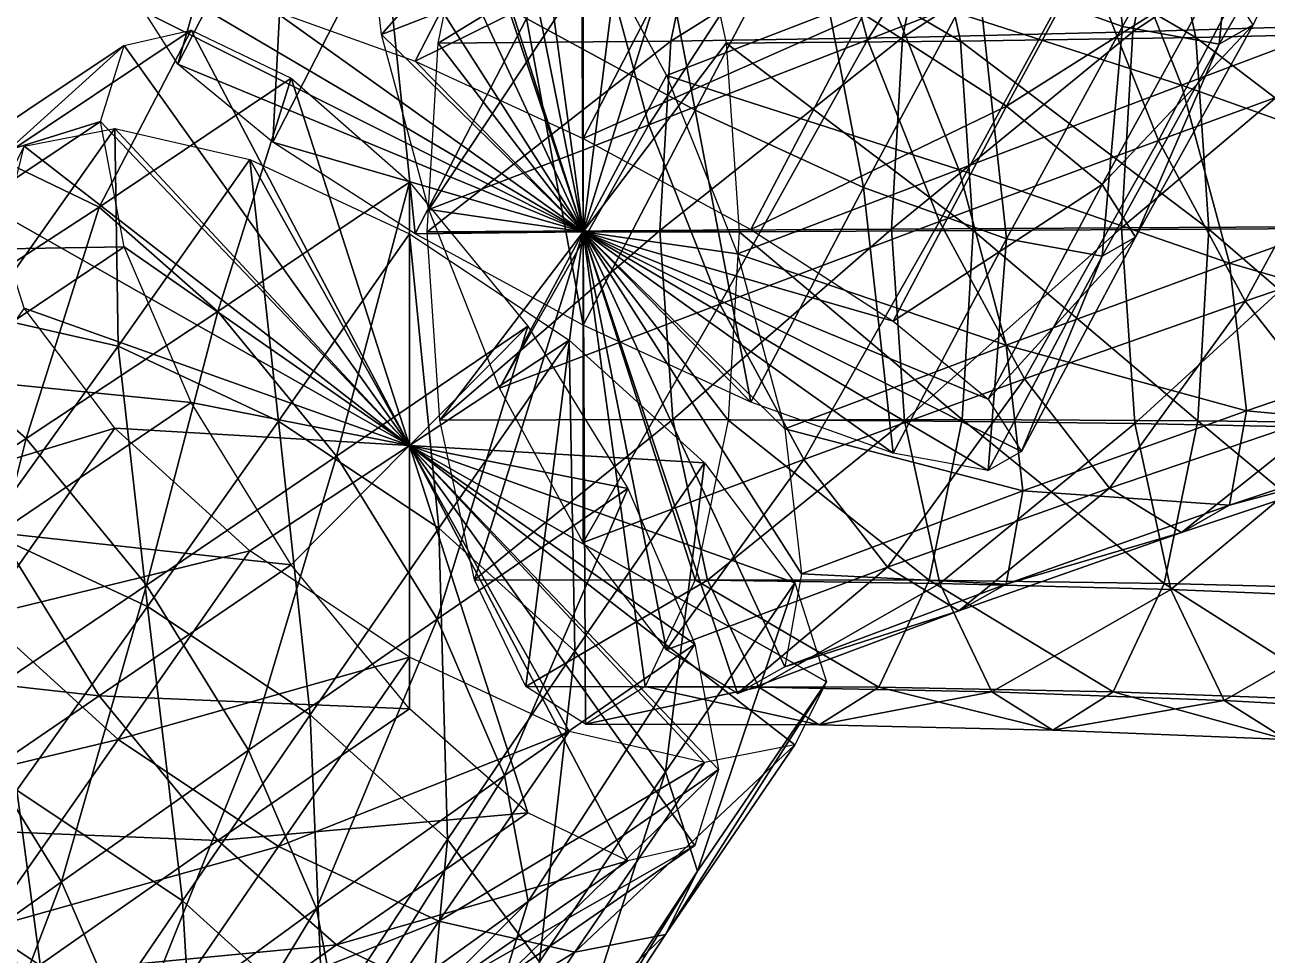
# Model space of a CAD drawing. Header units: metres. Extents: x 9079 to 9208, y 11521 to 11707.
# Drawn here: x 9149.82 to 9175.05, y 11586.2 to 11605.09 of the extents above; entities that cross this region are included whole.
import ezdxf

# ---------------------------------------------------------------- set-up
doc = ezdxf.new("R2010")
doc.units = ezdxf.units.M
for name, color, linetype in [('CONE_ST815GC36', 7, 'Continuous'), ('CONE_ST815GC38', 7, 'Continuous'), ('CONE_ST815GC39', 7, 'Continuous'), ('CONE_ST815GC40', 7, 'Continuous'), ('CONE_ST815GC41', 7, 'Continuous')]:
    doc.layers.add(name, color=color, linetype=linetype)

msp = doc.modelspace()

# ---------------------------------------------------------------- linework, layer by layer
at = {"layer": 'CONE_ST815GC36'}
for points in [[(9172.117, 11605.062, -191.173), (9169.177, 11606.118, -193.623), (9171.525, 11610.415, -194.658)], [(9172.117, 11605.062, -191.173), (9171.525, 11610.415, -194.658), (9174.528, 11609.336, -192.155)], [(9152.933, 11604.293, -187.595), (9152.256, 11605.359, -183.903), (9154.49, 11609.75, -184.751)], [(9152.933, 11604.293, -187.595), (9154.49, 11609.75, -184.751), (9155.171, 11608.68, -188.459)], [(9163.435, 11603.362, -193.746), (9160.012, 11605.223, -193.327), (9162.241, 11609.595, -194.294)], [(9163.435, 11603.362, -193.746), (9162.241, 11609.595, -194.294), (9165.709, 11607.71, -194.719)], [(9174.081, 11604.703, -187.742), (9172.117, 11605.062, -191.173), (9174.528, 11609.336, -192.155)], [(9174.081, 11604.703, -187.742), (9174.528, 11609.336, -192.155), (9176.534, 11608.97, -188.651)], [(9174.771, 11605.095, -183.852), (9174.081, 11604.703, -187.742), (9176.534, 11608.97, -188.651)], [(9154.864, 11602.71, -190.593), (9152.933, 11604.293, -187.595), (9155.171, 11608.68, -188.459)], [(9154.864, 11605.391, -176.708), (9157.753, 11604.354, -174.299), (9160.012, 11608.741, -175.105)], [(9154.864, 11602.71, -190.593), (9155.171, 11608.68, -188.459), (9157.11, 11607.091, -191.47)], [(9157.753, 11604.354, -174.299), (9163.435, 11607.17, -174.023), (9160.012, 11608.741, -175.105)], [(9166.859, 11601.791, -192.664), (9163.435, 11603.362, -193.746), (9165.709, 11607.71, -194.719)], [(9166.859, 11601.791, -192.664), (9165.709, 11607.71, -194.719), (9169.177, 11606.118, -193.623)], [(9166.859, 11605.309, -174.443), (9169.761, 11603.441, -176.3), (9172.117, 11607.79, -177.045)], [(9169.761, 11603.441, -176.3), (9174.081, 11606.179, -180.096), (9172.117, 11607.79, -177.045)], [(9157.753, 11604.354, -174.299), (9161.162, 11602.789, -173.222), (9163.435, 11607.17, -174.023)], [(9161.162, 11602.789, -173.222), (9166.859, 11605.309, -174.443), (9163.435, 11607.17, -174.023)], [(9157.753, 11600.851, -192.442), (9154.864, 11602.71, -190.593), (9157.11, 11607.091, -191.47)], [(9157.753, 11600.851, -192.442), (9157.11, 11607.091, -191.47), (9160.012, 11605.223, -193.327)], [(9169.761, 11600.749, -190.246), (9166.859, 11601.791, -192.664), (9169.177, 11606.118, -193.623)], [(9169.761, 11600.749, -190.246), (9169.177, 11606.118, -193.623), (9172.117, 11605.062, -191.173)], [(9169.761, 11603.441, -176.3), (9171.7, 11601.851, -179.311), (9174.081, 11606.179, -180.096)], [(9171.7, 11601.851, -179.311), (9174.771, 11605.095, -183.852), (9174.081, 11606.179, -180.096)], [(9161.162, 11600.894, -183.041), (9152.256, 11605.359, -183.903), (9152.933, 11605.744, -180.08)], [(9161.162, 11600.894, -183.041), (9152.933, 11605.744, -180.08), (9154.864, 11605.391, -176.708)], [(9161.162, 11600.894, -183.041), (9152.933, 11604.293, -187.595), (9152.256, 11605.359, -183.903)], [(9161.162, 11600.894, -183.041), (9154.864, 11605.391, -176.708), (9157.753, 11604.354, -174.299)], [(9161.162, 11598.998, -192.859), (9157.753, 11600.851, -192.442), (9160.012, 11605.223, -193.327)], [(9161.162, 11598.998, -192.859), (9160.012, 11605.223, -193.327), (9163.435, 11603.362, -193.746)], [(9161.162, 11602.789, -173.222), (9164.57, 11600.936, -173.64), (9166.859, 11605.309, -174.443)], [(9164.57, 11600.936, -173.64), (9169.761, 11603.441, -176.3), (9166.859, 11605.309, -174.443)], [(9171.7, 11601.851, -179.311), (9172.381, 11600.781, -183.019), (9174.771, 11605.095, -183.852)], [(9172.381, 11600.781, -183.019), (9174.081, 11604.703, -187.742), (9174.771, 11605.095, -183.852)], [(9171.7, 11600.394, -186.859), (9169.761, 11600.749, -190.246), (9172.117, 11605.062, -191.173)], [(9171.7, 11600.394, -186.859), (9172.117, 11605.062, -191.173), (9174.081, 11604.703, -187.742)], [(9172.381, 11600.781, -183.019), (9171.7, 11600.394, -186.859), (9174.081, 11604.703, -187.742)], [(9161.162, 11600.894, -183.041), (9157.753, 11604.354, -174.299), (9161.162, 11602.789, -173.222)], [(9161.162, 11600.894, -183.041), (9154.864, 11602.71, -190.593), (9152.933, 11604.293, -187.595)], [(9164.57, 11597.434, -191.782), (9161.162, 11598.998, -192.859), (9163.435, 11603.362, -193.746)], [(9164.57, 11597.434, -191.782), (9163.435, 11603.362, -193.746), (9166.859, 11601.791, -192.664)], [(9164.57, 11600.936, -173.64), (9167.459, 11599.077, -175.488), (9169.761, 11603.441, -176.3)], [(9167.459, 11599.077, -175.488), (9171.7, 11601.851, -179.311), (9169.761, 11603.441, -176.3)], [(9161.162, 11600.894, -183.041), (9157.753, 11600.851, -192.442), (9154.864, 11602.71, -190.593)], [(9161.162, 11600.894, -183.041), (9161.162, 11602.789, -173.222), (9164.57, 11600.936, -173.64)], [(9167.459, 11599.077, -175.488), (9169.39, 11597.494, -178.487), (9171.7, 11601.851, -179.311)], [(9169.39, 11597.494, -178.487), (9172.381, 11600.781, -183.019), (9171.7, 11601.851, -179.311)], [(9167.459, 11596.396, -189.374), (9164.57, 11597.434, -191.782), (9166.859, 11601.791, -192.664)], [(9167.459, 11596.396, -189.374), (9166.859, 11601.791, -192.664), (9169.761, 11600.749, -190.246)], [(9161.162, 11600.894, -183.041), (9161.162, 11598.998, -192.859), (9157.753, 11600.851, -192.442)], [(9161.162, 11600.894, -183.041), (9164.57, 11600.936, -173.64), (9167.459, 11599.077, -175.488)], [(9161.162, 11600.894, -183.041), (9167.459, 11599.077, -175.488), (9169.39, 11597.494, -178.487)], [(9161.162, 11600.894, -183.041), (9169.39, 11597.494, -178.487), (9170.068, 11596.429, -182.179)], [(9161.162, 11600.894, -183.041), (9170.068, 11596.429, -182.179), (9169.39, 11596.043, -186.002)], [(9161.162, 11600.894, -183.041), (9169.39, 11596.043, -186.002), (9167.459, 11596.396, -189.374)], [(9161.162, 11600.894, -183.041), (9167.459, 11596.396, -189.374), (9164.57, 11597.434, -191.782)], [(9161.162, 11600.894, -183.041), (9164.57, 11597.434, -191.782), (9161.162, 11598.998, -192.859)], [(9169.39, 11596.043, -186.002), (9167.459, 11596.396, -189.374), (9169.761, 11600.749, -190.246)], [(9169.39, 11597.494, -178.487), (9170.068, 11596.429, -182.179), (9172.381, 11600.781, -183.019)], [(9169.39, 11596.043, -186.002), (9169.761, 11600.749, -190.246), (9171.7, 11600.394, -186.859)], [(9170.068, 11596.429, -182.179), (9171.7, 11600.394, -186.859), (9172.381, 11600.781, -183.019)], [(9170.068, 11596.429, -182.179), (9169.39, 11596.043, -186.002), (9171.7, 11600.394, -186.859)]]:
    msp.add_3dface(points, dxfattribs=at)
at = {"layer": 'CONE_ST815GC38'}
for points in [[(9161.162, 11600.894, -183.041), (9159.903, 11610.132, -186.655), (9161.111, 11610.893, -183.024)], [(9161.162, 11600.894, -183.041), (9161.111, 11610.893, -183.024), (9162.327, 11610.132, -179.395)], [(9161.162, 11600.894, -183.041), (9158.886, 11607.965, -189.736), (9159.903, 11610.132, -186.655)], [(9161.162, 11600.894, -183.041), (9162.327, 11610.132, -179.395), (9163.366, 11607.965, -176.322)], [(9172.328, 11604.95, -196.893), (9173.024, 11608.322, -194.75), (9177.697, 11608.565, -196.539)], [(9172.328, 11604.95, -196.893), (9177.697, 11608.565, -196.539), (9176.98, 11605.094, -198.744)], [(9162.946, 11604.764, -193.419), (9163.619, 11608.022, -191.349), (9168.331, 11608.141, -193.02)], [(9162.946, 11604.764, -193.419), (9168.331, 11608.141, -193.02), (9167.649, 11604.84, -195.118)], [(9167.649, 11604.84, -195.118), (9168.331, 11608.141, -193.02), (9173.024, 11608.322, -194.75)], [(9167.649, 11604.84, -195.118), (9173.024, 11608.322, -194.75), (9172.328, 11604.95, -196.893)], [(9168.118, 11608.022, -177.876), (9173.605, 11604.84, -177.286), (9172.889, 11608.141, -179.372)], [(9172.889, 11608.141, -179.372), (9178.41, 11604.95, -178.678), (9177.68, 11608.322, -180.809)], [(9172.889, 11608.141, -179.372), (9173.605, 11604.84, -177.286), (9178.41, 11604.95, -178.678)], [(9158.216, 11604.72, -191.797), (9158.886, 11607.965, -189.736), (9163.619, 11608.022, -191.349)], [(9158.216, 11604.72, -191.797), (9163.619, 11608.022, -191.349), (9162.946, 11604.764, -193.419)], [(9161.162, 11600.894, -183.041), (9158.216, 11604.72, -191.797), (9158.886, 11607.965, -189.736)], [(9161.162, 11600.894, -183.041), (9163.366, 11607.965, -176.322), (9164.069, 11604.72, -174.271)], [(9163.366, 11607.965, -176.322), (9168.824, 11604.764, -175.817), (9168.118, 11608.022, -177.876)], [(9163.366, 11607.965, -176.322), (9164.069, 11604.72, -174.271), (9168.824, 11604.764, -175.817)], [(9168.118, 11608.022, -177.876), (9168.824, 11604.764, -175.817), (9173.605, 11604.84, -177.286)], [(9172.097, 11600.973, -197.65), (9172.328, 11604.95, -196.893), (9176.98, 11605.094, -198.744)], [(9172.097, 11600.973, -197.65), (9176.98, 11605.094, -198.744), (9176.743, 11601, -199.523)], [(9162.723, 11600.92, -194.151), (9162.946, 11604.764, -193.419), (9167.649, 11604.84, -195.118)], [(9162.723, 11600.92, -194.151), (9167.649, 11604.84, -195.118), (9167.424, 11600.947, -195.859)], [(9167.424, 11600.947, -195.859), (9167.649, 11604.84, -195.118), (9172.328, 11604.95, -196.893)], [(9167.424, 11600.947, -195.859), (9172.328, 11604.95, -196.893), (9172.097, 11600.973, -197.65)], [(9168.824, 11604.764, -175.817), (9173.87, 11600.947, -176.558), (9173.605, 11604.84, -177.286)], [(9173.605, 11604.84, -177.286), (9178.681, 11600.973, -177.935), (9178.41, 11604.95, -178.678)], [(9173.605, 11604.84, -177.286), (9173.87, 11600.947, -176.558), (9178.681, 11600.973, -177.935)], [(9157.994, 11600.894, -192.526), (9158.216, 11604.72, -191.797), (9162.946, 11604.764, -193.419)], [(9157.994, 11600.894, -192.526), (9162.946, 11604.764, -193.419), (9162.723, 11600.92, -194.151)], [(9161.162, 11600.894, -183.041), (9157.994, 11600.894, -192.526), (9158.216, 11604.72, -191.797)], [(9161.162, 11600.894, -183.041), (9164.069, 11604.72, -174.271), (9164.329, 11600.894, -173.556)], [(9164.069, 11604.72, -174.271), (9169.086, 11600.92, -175.098), (9168.824, 11604.764, -175.817)], [(9164.069, 11604.72, -174.271), (9164.329, 11600.894, -173.556), (9169.086, 11600.92, -175.098)], [(9168.824, 11604.764, -175.817), (9169.086, 11600.92, -175.098), (9173.87, 11600.947, -176.558)], [(9158.255, 11597.067, -191.81), (9157.994, 11600.894, -192.526), (9162.723, 11600.92, -194.151)], [(9161.162, 11600.894, -183.041), (9158.255, 11597.067, -191.81), (9157.994, 11600.894, -192.526)], [(9158.255, 11597.067, -191.81), (9162.723, 11600.92, -194.151), (9162.984, 11597.077, -193.432)], [(9161.162, 11600.894, -183.041), (9158.958, 11593.823, -189.76), (9158.255, 11597.067, -191.81)], [(9161.162, 11600.894, -183.041), (9159.996, 11591.655, -186.686), (9158.958, 11593.823, -189.76)], [(9161.162, 11600.894, -183.041), (9161.212, 11590.894, -183.058), (9159.996, 11591.655, -186.686)], [(9161.162, 11600.894, -183.041), (9164.329, 11600.894, -173.556), (9164.108, 11597.067, -174.284)], [(9161.162, 11600.894, -183.041), (9164.108, 11597.067, -174.284), (9163.437, 11593.823, -176.346)], [(9161.162, 11600.894, -183.041), (9163.437, 11593.823, -176.346), (9162.421, 11591.655, -179.427)], [(9161.162, 11600.894, -183.041), (9162.421, 11591.655, -179.427), (9161.212, 11590.894, -183.058)], [(9162.984, 11597.077, -193.432), (9162.723, 11600.92, -194.151), (9167.424, 11600.947, -195.859)], [(9162.984, 11597.077, -193.432), (9167.424, 11600.947, -195.859), (9167.689, 11597.053, -195.131)], [(9164.329, 11600.894, -173.556), (9164.108, 11597.067, -174.284), (9168.863, 11597.077, -175.83)], [(9164.329, 11600.894, -173.556), (9168.863, 11597.077, -175.83), (9169.086, 11600.92, -175.098)], [(9167.689, 11597.053, -195.131), (9167.424, 11600.947, -195.859), (9172.097, 11600.973, -197.65)], [(9167.689, 11597.053, -195.131), (9172.097, 11600.973, -197.65), (9172.368, 11596.996, -196.906)], [(9169.086, 11600.92, -175.098), (9168.863, 11597.077, -175.83), (9173.644, 11597.053, -177.299)], [(9169.086, 11600.92, -175.098), (9173.644, 11597.053, -177.299), (9173.87, 11600.947, -176.558)], [(9172.368, 11596.996, -196.906), (9172.097, 11600.973, -197.65), (9176.743, 11601, -199.523)], [(9172.368, 11596.996, -196.906), (9176.743, 11601, -199.523), (9177.021, 11596.906, -198.758)], [(9173.87, 11600.947, -176.558), (9173.644, 11597.053, -177.299), (9178.451, 11596.996, -178.692)], [(9173.87, 11600.947, -176.558), (9178.451, 11596.996, -178.692), (9178.681, 11600.973, -177.935)], [(9158.958, 11593.823, -189.76), (9158.255, 11597.067, -191.81), (9162.984, 11597.077, -193.432)], [(9158.958, 11593.823, -189.76), (9162.984, 11597.077, -193.432), (9163.69, 11593.818, -191.373)], [(9163.69, 11593.818, -191.373), (9162.984, 11597.077, -193.432), (9167.689, 11597.053, -195.131)], [(9164.108, 11597.067, -174.284), (9163.437, 11593.823, -176.346), (9168.19, 11593.818, -177.9)], [(9163.69, 11593.818, -191.373), (9167.689, 11597.053, -195.131), (9168.404, 11593.752, -193.044)], [(9164.108, 11597.067, -174.284), (9168.19, 11593.818, -177.9), (9168.863, 11597.077, -175.83)], [(9168.404, 11593.752, -193.044), (9167.689, 11597.053, -195.131), (9172.368, 11596.996, -196.906)], [(9168.863, 11597.077, -175.83), (9168.19, 11593.818, -177.9), (9172.962, 11593.752, -179.396)], [(9168.863, 11597.077, -175.83), (9172.962, 11593.752, -179.396), (9173.644, 11597.053, -177.299)], [(9173.644, 11597.053, -177.299), (9172.962, 11593.752, -179.396), (9177.754, 11593.625, -180.834)], [(9173.644, 11597.053, -177.299), (9177.754, 11593.625, -180.834), (9178.451, 11596.996, -178.692)], [(9168.404, 11593.752, -193.044), (9172.368, 11596.996, -196.906), (9173.098, 11593.625, -194.775)], [(9173.098, 11593.625, -194.775), (9172.368, 11596.996, -196.906), (9177.021, 11596.906, -198.758)], [(9173.098, 11593.625, -194.775), (9177.021, 11596.906, -198.758), (9177.773, 11593.435, -196.564)], [(9159.996, 11591.655, -186.686), (9158.958, 11593.823, -189.76), (9163.69, 11593.818, -191.373)], [(9159.996, 11591.655, -186.686), (9163.69, 11593.818, -191.373), (9164.734, 11591.641, -188.286)], [(9163.437, 11593.823, -176.346), (9162.421, 11591.655, -179.427), (9167.168, 11591.641, -180.995)], [(9163.437, 11593.823, -176.346), (9167.168, 11591.641, -180.995), (9168.19, 11593.818, -177.9)], [(9164.734, 11591.641, -188.286), (9163.69, 11593.818, -191.373), (9168.404, 11593.752, -193.044)], [(9164.734, 11591.641, -188.286), (9168.404, 11593.752, -193.044), (9169.461, 11591.547, -189.917)], [(9168.19, 11593.818, -177.9), (9167.168, 11591.641, -180.995), (9171.927, 11591.547, -182.531)], [(9168.19, 11593.818, -177.9), (9171.927, 11591.547, -182.531), (9172.962, 11593.752, -179.396)], [(9169.461, 11591.547, -189.917), (9168.404, 11593.752, -193.044), (9173.098, 11593.625, -194.775)], [(9172.962, 11593.752, -179.396), (9171.927, 11591.547, -182.531), (9176.697, 11591.372, -184.036)], [(9172.962, 11593.752, -179.396), (9176.697, 11591.372, -184.036), (9177.754, 11593.625, -180.834)], [(9169.461, 11591.547, -189.917), (9173.098, 11593.625, -194.775), (9174.178, 11591.372, -191.581)], [(9174.178, 11591.372, -191.581), (9173.098, 11593.625, -194.775), (9177.773, 11593.435, -196.564)], [(9174.178, 11591.372, -191.581), (9177.773, 11593.435, -196.564), (9178.885, 11591.116, -193.276)], [(9161.212, 11590.894, -183.058), (9159.996, 11591.655, -186.686), (9164.734, 11591.641, -188.286)], [(9162.421, 11591.655, -179.427), (9161.212, 11590.894, -183.058), (9165.955, 11590.877, -184.641)], [(9161.212, 11590.894, -183.058), (9164.734, 11591.641, -188.286), (9165.955, 11590.877, -184.641)], [(9162.421, 11591.655, -179.427), (9165.955, 11590.877, -184.641), (9167.168, 11591.641, -180.995)], [(9165.955, 11590.877, -184.641), (9164.734, 11591.641, -188.286), (9169.461, 11591.547, -189.917)], [(9167.168, 11591.641, -180.995), (9165.955, 11590.877, -184.641), (9170.698, 11590.772, -186.225)], [(9165.955, 11590.877, -184.641), (9169.461, 11591.547, -189.917), (9170.698, 11590.772, -186.225)], [(9167.168, 11591.641, -180.995), (9170.698, 11590.772, -186.225), (9171.927, 11591.547, -182.531)], [(9170.698, 11590.772, -186.225), (9169.461, 11591.547, -189.917), (9174.178, 11591.372, -191.581)], [(9171.927, 11591.547, -182.531), (9170.698, 11590.772, -186.225), (9175.442, 11590.581, -187.81)], [(9171.927, 11591.547, -182.531), (9175.442, 11590.581, -187.81), (9176.697, 11591.372, -184.036)], [(9170.698, 11590.772, -186.225), (9174.178, 11591.372, -191.581), (9175.442, 11590.581, -187.81)], [(9175.442, 11590.581, -187.81), (9174.178, 11591.372, -191.581), (9178.885, 11591.116, -193.276)]]:
    msp.add_3dface(points, dxfattribs=at)
at = {"layer": 'CONE_ST815GC39'}
for points in [[(9161.162, 11600.894, -183.041), (9157.067, 11609.732, -185.303), (9158.028, 11610.274, -181.561)], [(9161.162, 11600.894, -183.041), (9158.028, 11610.274, -181.561), (9159.466, 11609.388, -178.044)], [(9166.937, 11604.788, -195.491), (9165.96, 11608.405, -194.18), (9170.352, 11610.211, -195.758)], [(9166.937, 11604.788, -195.491), (9170.352, 11610.211, -195.758), (9171.351, 11606.516, -197.097)], [(9161.162, 11600.894, -183.041), (9156.73, 11607.844, -188.702), (9157.067, 11609.732, -185.303)], [(9157.067, 11604.899, -191.238), (9156.73, 11607.844, -188.702), (9161.192, 11609.593, -190.126)], [(9157.067, 11604.899, -191.238), (9161.192, 11609.593, -190.126), (9161.531, 11606.634, -192.673)], [(9161.162, 11600.894, -183.041), (9159.466, 11609.388, -178.044), (9161.162, 11607.209, -175.287)], [(9162.496, 11603.063, -193.967), (9161.531, 11606.634, -192.673), (9165.96, 11608.405, -194.18)], [(9162.496, 11603.063, -193.967), (9165.96, 11608.405, -194.18), (9166.937, 11604.788, -195.491)], [(9172.845, 11602.749, -196.935), (9171.351, 11606.516, -197.097), (9175.737, 11608.248, -198.787)], [(9172.845, 11602.749, -196.935), (9175.737, 11608.248, -198.787), (9177.276, 11604.371, -198.62)], [(9161.162, 11600.894, -183.041), (9157.067, 11604.899, -191.238), (9156.73, 11607.844, -188.702)], [(9167.347, 11605.8, -175.07), (9173.315, 11603.873, -176.188), (9171.852, 11607.56, -176.347)], [(9171.852, 11607.56, -176.347), (9173.315, 11603.873, -176.188), (9177.865, 11605.581, -177.381)], [(9161.162, 11607.209, -175.287), (9162.858, 11604.068, -173.711), (9167.347, 11605.8, -175.07)], [(9161.162, 11600.894, -183.041), (9161.162, 11607.209, -175.287), (9162.858, 11604.068, -173.711)], [(9158.028, 11601.343, -192.526), (9157.067, 11604.899, -191.238), (9161.531, 11606.634, -192.673)], [(9158.028, 11601.343, -192.526), (9161.531, 11606.634, -192.673), (9162.496, 11603.063, -193.967)], [(9168.4, 11601.1, -195.332), (9166.937, 11604.788, -195.491), (9171.351, 11606.516, -197.097)], [(9168.4, 11601.1, -195.332), (9171.351, 11606.516, -197.097), (9172.845, 11602.749, -196.935)], [(9162.858, 11604.068, -173.711), (9168.791, 11602.16, -174.913), (9167.347, 11605.8, -175.07)], [(9167.347, 11605.8, -175.07), (9168.791, 11602.16, -174.913), (9173.315, 11603.873, -176.188)], [(9173.315, 11603.873, -176.188), (9178.864, 11601.886, -178.72), (9177.865, 11605.581, -177.381)], [(9161.162, 11600.894, -183.041), (9158.028, 11601.343, -192.526), (9157.067, 11604.899, -191.238)], [(9163.94, 11599.424, -193.811), (9162.496, 11603.063, -193.967), (9166.937, 11604.788, -195.491)], [(9163.94, 11599.424, -193.811), (9166.937, 11604.788, -195.491), (9168.4, 11601.1, -195.332)], [(9174.608, 11599.485, -195.297), (9172.845, 11602.749, -196.935), (9177.276, 11604.371, -198.62)], [(9174.608, 11599.485, -195.297), (9177.276, 11604.371, -198.62), (9179.09, 11601.011, -196.934)], [(9161.162, 11600.894, -183.041), (9162.858, 11604.068, -173.711), (9164.296, 11600.444, -173.555)], [(9162.858, 11604.068, -173.711), (9164.296, 11600.444, -173.555), (9168.791, 11602.16, -174.913)], [(9168.791, 11602.16, -174.913), (9174.292, 11600.255, -177.499), (9173.315, 11603.873, -176.188)], [(9173.315, 11603.873, -176.188), (9174.292, 11600.255, -177.499), (9178.864, 11601.886, -178.72)], [(9159.466, 11597.719, -192.371), (9158.028, 11601.343, -192.526), (9162.496, 11603.063, -193.967)], [(9159.466, 11597.719, -192.371), (9162.496, 11603.063, -193.967), (9163.94, 11599.424, -193.811)], [(9170.126, 11597.905, -193.729), (9168.4, 11601.1, -195.332), (9172.845, 11602.749, -196.935)], [(9170.126, 11597.905, -193.729), (9172.845, 11602.749, -196.935), (9174.608, 11599.485, -195.297)], [(9164.296, 11600.444, -173.555), (9169.756, 11598.589, -176.207), (9168.791, 11602.16, -174.913)], [(9168.791, 11602.16, -174.913), (9169.756, 11598.589, -176.207), (9174.292, 11600.255, -177.499)], [(9174.292, 11600.255, -177.499), (9179.214, 11598.825, -181.356), (9178.864, 11601.886, -178.72)], [(9161.162, 11600.894, -183.041), (9159.466, 11597.719, -192.371), (9158.028, 11601.343, -192.526)], [(9165.644, 11596.269, -192.228), (9163.94, 11599.424, -193.811), (9168.4, 11601.1, -195.332)], [(9165.644, 11596.269, -192.228), (9168.4, 11601.1, -195.332), (9170.126, 11597.905, -193.729)], [(9161.162, 11600.894, -183.041), (9161.162, 11594.579, -190.795), (9159.466, 11597.719, -192.371)], [(9161.162, 11600.894, -183.041), (9164.296, 11600.444, -173.555), (9165.256, 11596.889, -174.844)], [(9161.162, 11600.894, -183.041), (9165.256, 11596.889, -174.844), (9165.594, 11593.943, -177.38)], [(9161.162, 11600.894, -183.041), (9165.594, 11593.943, -177.38), (9165.256, 11592.055, -180.778)], [(9161.162, 11600.894, -183.041), (9165.256, 11592.055, -180.778), (9164.296, 11591.513, -184.521)], [(9161.162, 11600.894, -183.041), (9164.296, 11591.513, -184.521), (9162.858, 11592.399, -188.038)], [(9161.162, 11600.894, -183.041), (9162.858, 11592.399, -188.038), (9161.162, 11594.579, -190.795)], [(9176.371, 11597.221, -192.433), (9174.608, 11599.485, -195.297), (9179.09, 11601.011, -196.934)], [(9164.296, 11600.444, -173.555), (9165.256, 11596.889, -174.844), (9169.756, 11598.589, -176.207)], [(9169.756, 11598.589, -176.207), (9174.635, 11597.258, -180.08), (9174.292, 11600.255, -177.499)], [(9174.292, 11600.255, -177.499), (9174.635, 11597.258, -180.08), (9179.214, 11598.825, -181.356)], [(9161.162, 11594.579, -190.795), (9159.466, 11597.719, -192.371), (9163.94, 11599.424, -193.811)], [(9161.162, 11594.579, -190.795), (9163.94, 11599.424, -193.811), (9165.644, 11596.269, -192.228)], [(9171.852, 11595.688, -190.924), (9170.126, 11597.905, -193.729), (9174.608, 11599.485, -195.297)], [(9171.852, 11595.688, -190.924), (9174.608, 11599.485, -195.297), (9176.371, 11597.221, -192.433)], [(9174.635, 11597.258, -180.08), (9178.864, 11596.863, -184.888), (9179.214, 11598.825, -181.356)], [(9165.256, 11596.889, -174.844), (9170.095, 11595.631, -178.755), (9169.756, 11598.589, -176.207)], [(9169.756, 11598.589, -176.207), (9170.095, 11595.631, -178.755), (9174.635, 11597.258, -180.08)], [(9167.347, 11594.081, -189.459), (9165.644, 11596.269, -192.228), (9170.126, 11597.905, -193.729)], [(9167.347, 11594.081, -189.459), (9170.126, 11597.905, -193.729), (9171.852, 11595.688, -190.924)], [(9170.095, 11595.631, -178.755), (9174.292, 11595.338, -183.537), (9174.635, 11597.258, -180.08)], [(9173.315, 11594.786, -187.345), (9171.852, 11595.688, -190.924), (9176.371, 11597.221, -192.433)], [(9173.315, 11594.786, -187.345), (9176.371, 11597.221, -192.433), (9177.865, 11596.3, -188.777)], [(9174.635, 11597.258, -180.08), (9174.292, 11595.338, -183.537), (9178.864, 11596.863, -184.888)], [(9165.256, 11596.889, -174.844), (9165.594, 11593.943, -177.38), (9170.095, 11595.631, -178.755)], [(9174.292, 11595.338, -183.537), (9177.865, 11596.3, -188.777), (9178.864, 11596.863, -184.888)], [(9162.858, 11592.399, -188.038), (9161.162, 11594.579, -190.795), (9165.644, 11596.269, -192.228)], [(9162.858, 11592.399, -188.038), (9165.644, 11596.269, -192.228), (9167.347, 11594.081, -189.459)], [(9174.292, 11595.338, -183.537), (9173.315, 11594.786, -187.345), (9177.865, 11596.3, -188.777)], [(9165.594, 11593.943, -177.38), (9169.756, 11593.735, -182.168), (9170.095, 11595.631, -178.755)], [(9168.791, 11593.191, -185.927), (9167.347, 11594.081, -189.459), (9171.852, 11595.688, -190.924)], [(9168.791, 11593.191, -185.927), (9171.852, 11595.688, -190.924), (9173.315, 11594.786, -187.345)], [(9170.095, 11595.631, -178.755), (9169.756, 11593.735, -182.168), (9174.292, 11595.338, -183.537)], [(9169.756, 11593.735, -182.168), (9173.315, 11594.786, -187.345), (9174.292, 11595.338, -183.537)], [(9169.756, 11593.735, -182.168), (9168.791, 11593.191, -185.927), (9173.315, 11594.786, -187.345)], [(9164.296, 11591.513, -184.521), (9162.858, 11592.399, -188.038), (9167.347, 11594.081, -189.459)], [(9164.296, 11591.513, -184.521), (9167.347, 11594.081, -189.459), (9168.791, 11593.191, -185.927)], [(9165.594, 11593.943, -177.38), (9165.256, 11592.055, -180.778), (9169.756, 11593.735, -182.168)], [(9165.256, 11592.055, -180.778), (9168.791, 11593.191, -185.927), (9169.756, 11593.735, -182.168)], [(9165.256, 11592.055, -180.778), (9164.296, 11591.513, -184.521), (9168.791, 11593.191, -185.927)]]:
    msp.add_3dface(points, dxfattribs=at)
at = {"layer": 'CONE_ST815GC40'}
for points in [[(9149.813, 11602.634, -183.723), (9151.649, 11602.988, -187.148), (9148.963, 11599.194, -188.99)], [(9151.649, 11602.988, -187.148), (9151.723, 11598.566, -191.701), (9148.963, 11599.194, -188.99)], [(9157.637, 11596.552, -182.382), (9149.813, 11602.634, -183.723), (9151.649, 11602.988, -187.148)], [(9151.649, 11602.988, -187.148), (9154.396, 11602.363, -189.847), (9151.723, 11598.566, -191.701)], [(9157.637, 11596.552, -182.382), (9151.649, 11602.988, -187.148), (9154.396, 11602.363, -189.847)], [(9157.637, 11596.552, -182.382), (9149.169, 11601.353, -180.094), (9149.813, 11602.634, -183.723)], [(9154.396, 11602.363, -189.847), (9154.978, 11597.049, -193.27), (9151.723, 11598.566, -191.701)], [(9154.396, 11602.363, -189.847), (9157.637, 11600.853, -191.41), (9154.978, 11597.049, -193.27)], [(9157.637, 11596.552, -182.382), (9154.396, 11602.363, -189.847), (9157.637, 11600.853, -191.41)], [(9157.637, 11596.552, -182.382), (9149.813, 11599.342, -176.814), (9149.169, 11601.353, -180.094)], [(9157.637, 11600.853, -191.41), (9158.232, 11594.875, -193.459), (9154.978, 11597.049, -193.27)], [(9157.637, 11600.853, -191.41), (9160.878, 11598.688, -191.598), (9158.232, 11594.875, -193.459)], [(9157.637, 11596.552, -182.382), (9157.637, 11600.853, -191.41), (9160.878, 11598.688, -191.598)], [(9151.649, 11596.906, -174.381), (9149.813, 11599.342, -176.814), (9147.12, 11595.532, -178.611)], [(9157.637, 11596.552, -182.382), (9151.649, 11596.906, -174.381), (9149.813, 11599.342, -176.814)], [(9148.963, 11599.194, -188.99), (9151.723, 11598.566, -191.701), (9149.021, 11594.819, -193.62)], [(9151.723, 11598.566, -191.701), (9152.318, 11593.283, -195.21), (9149.021, 11594.819, -193.62)], [(9151.723, 11598.566, -191.701), (9154.978, 11597.049, -193.27), (9152.318, 11593.283, -195.21)], [(9157.637, 11596.552, -182.382), (9160.878, 11598.688, -191.598), (9163.625, 11596.198, -190.383)], [(9160.878, 11598.688, -191.598), (9160.992, 11592.374, -192.239), (9158.232, 11594.875, -193.459)], [(9160.878, 11598.688, -191.598), (9163.625, 11596.198, -190.383), (9160.992, 11592.374, -192.239)], [(9154.978, 11597.049, -193.27), (9155.616, 11591.08, -195.401), (9152.318, 11593.283, -195.21)], [(9154.978, 11597.049, -193.27), (9158.232, 11594.875, -193.459), (9155.616, 11591.08, -195.401)], [(9151.649, 11596.906, -174.381), (9147.12, 11595.532, -178.611), (9148.963, 11593.085, -176.167)], [(9154.396, 11594.416, -173.166), (9151.649, 11596.906, -174.381), (9148.963, 11593.085, -176.167)], [(9157.637, 11596.552, -182.382), (9154.396, 11594.416, -173.166), (9151.649, 11596.906, -174.381)], [(9157.637, 11596.552, -182.382), (9157.637, 11592.251, -173.354), (9154.396, 11594.416, -173.166)], [(9157.637, 11596.552, -182.382), (9163.625, 11596.198, -190.383), (9165.461, 11593.762, -187.95)], [(9157.637, 11596.552, -182.382), (9165.461, 11593.762, -187.95), (9166.105, 11591.75, -184.67)], [(9157.637, 11596.552, -182.382), (9166.105, 11591.75, -184.67), (9165.461, 11590.47, -181.041)], [(9157.637, 11596.552, -182.382), (9165.461, 11590.47, -181.041), (9163.625, 11590.115, -177.616)], [(9157.637, 11596.552, -182.382), (9163.625, 11590.115, -177.616), (9160.878, 11590.741, -174.917)], [(9157.637, 11596.552, -182.382), (9160.878, 11590.741, -174.917), (9157.637, 11592.251, -173.354)], [(9163.625, 11596.198, -190.383), (9162.835, 11589.927, -189.796), (9160.992, 11592.374, -192.239)], [(9163.625, 11596.198, -190.383), (9165.461, 11593.762, -187.95), (9162.835, 11589.927, -189.796)], [(9149.021, 11594.819, -193.62), (9152.318, 11593.283, -195.21), (9149.659, 11589.554, -197.228)], [(9158.232, 11594.875, -193.459), (9158.411, 11588.547, -194.165), (9155.616, 11591.08, -195.401)], [(9158.232, 11594.875, -193.459), (9160.992, 11592.374, -192.239), (9158.411, 11588.547, -194.165)], [(9154.396, 11594.416, -173.166), (9148.963, 11593.085, -176.167), (9151.723, 11590.584, -174.947)], [(9157.637, 11592.251, -173.354), (9154.396, 11594.416, -173.166), (9151.723, 11590.584, -174.947)], [(9165.461, 11593.762, -187.95), (9163.483, 11587.907, -186.501), (9162.835, 11589.927, -189.796)], [(9165.461, 11593.762, -187.95), (9166.105, 11591.75, -184.67), (9163.483, 11587.907, -186.501)], [(9152.318, 11593.283, -195.21), (9153.027, 11587.304, -197.423), (9149.659, 11589.554, -197.228)], [(9152.318, 11593.283, -195.21), (9155.616, 11591.08, -195.401), (9153.027, 11587.304, -197.423)], [(9151.723, 11590.584, -174.947), (9148.963, 11593.085, -176.167), (9146.226, 11589.267, -177.883)], [(9157.637, 11592.251, -173.354), (9151.723, 11590.584, -174.947), (9154.978, 11588.409, -175.136)], [(9160.878, 11590.741, -174.917), (9157.637, 11592.251, -173.354), (9154.978, 11588.409, -175.136)], [(9160.992, 11592.374, -192.239), (9160.279, 11586.068, -191.69), (9158.411, 11588.547, -194.165)], [(9160.992, 11592.374, -192.239), (9162.835, 11589.927, -189.796), (9160.279, 11586.068, -191.69)], [(9166.105, 11591.75, -184.67), (9165.461, 11590.47, -181.041), (9162.835, 11586.621, -182.856)], [(9166.105, 11591.75, -184.67), (9162.835, 11586.621, -182.856), (9163.483, 11587.907, -186.501)], [(9155.616, 11591.08, -195.401), (9155.882, 11584.717, -196.161), (9153.027, 11587.304, -197.423)], [(9155.616, 11591.08, -195.401), (9158.411, 11588.547, -194.165), (9155.882, 11584.717, -196.161)], [(9160.878, 11590.741, -174.917), (9154.978, 11588.409, -175.136), (9158.232, 11586.893, -176.705)], [(9163.625, 11590.115, -177.616), (9160.878, 11590.741, -174.917), (9158.232, 11586.893, -176.705)], [(9151.723, 11590.584, -174.947), (9146.226, 11589.267, -177.883), (9149.021, 11586.733, -176.647)], [(9154.978, 11588.409, -175.136), (9151.723, 11590.584, -174.947), (9149.021, 11586.733, -176.647)], [(9165.461, 11590.47, -181.041), (9163.625, 11590.115, -177.616), (9160.992, 11586.265, -179.416)], [(9165.461, 11590.47, -181.041), (9160.992, 11586.265, -179.416), (9162.835, 11586.621, -182.856)], [(9163.625, 11590.115, -177.616), (9158.232, 11586.893, -176.705), (9160.992, 11586.265, -179.416)], [(9162.835, 11589.927, -189.796), (9160.934, 11584.022, -188.352), (9160.279, 11586.068, -191.69)], [(9162.835, 11589.927, -189.796), (9163.483, 11587.907, -186.501), (9160.934, 11584.022, -188.352)], [(9149.659, 11589.554, -197.228), (9150.467, 11583.547, -199.526), (9147, 11585.863, -199.325)], [(9149.659, 11589.554, -197.228), (9153.027, 11587.304, -197.423), (9150.467, 11583.547, -199.526)], [(9158.411, 11588.547, -194.165), (9157.79, 11582.185, -193.632), (9155.882, 11584.717, -196.161)], [(9158.411, 11588.547, -194.165), (9160.279, 11586.068, -191.69), (9157.79, 11582.185, -193.632)], [(9154.978, 11588.409, -175.136), (9149.021, 11586.733, -176.647), (9152.318, 11584.531, -176.839)], [(9158.232, 11586.893, -176.705), (9154.978, 11588.409, -175.136), (9152.318, 11584.531, -176.839)], [(9163.483, 11587.907, -186.501), (9162.835, 11586.621, -182.856), (9160.279, 11582.719, -184.66)], [(9163.483, 11587.907, -186.501), (9160.279, 11582.719, -184.66), (9160.934, 11584.022, -188.352)], [(9153.027, 11587.304, -197.423), (9153.406, 11580.883, -198.227), (9150.467, 11583.547, -199.526)], [(9153.027, 11587.304, -197.423), (9155.882, 11584.717, -196.161), (9153.406, 11580.883, -198.227)], [(9152.318, 11584.531, -176.839), (9149.021, 11586.733, -176.647), (9146.291, 11582.864, -178.267)], [(9158.232, 11586.893, -176.705), (9152.318, 11584.531, -176.839), (9155.616, 11582.994, -178.429)], [(9160.992, 11586.265, -179.416), (9158.232, 11586.893, -176.705), (9155.616, 11582.994, -178.429)], [(9162.835, 11586.621, -182.856), (9160.992, 11586.265, -179.416), (9158.411, 11582.358, -181.175)], [(9162.835, 11586.621, -182.856), (9158.411, 11582.358, -181.175), (9160.279, 11582.719, -184.66)], [(9160.992, 11586.265, -179.416), (9155.616, 11582.994, -178.429), (9158.411, 11582.358, -181.175)]]:
    msp.add_3dface(points, dxfattribs=at)
at = {"layer": 'CONE_ST815GC41'}
for points in [[(9151.84, 11604.677, -181.768), (9153.2, 11604.986, -185.413), (9149.288, 11602.372, -187.103)], [(9153.2, 11604.986, -185.413), (9151.332, 11601.392, -190.3), (9149.288, 11602.372, -187.103)], [(9153.2, 11604.986, -185.413), (9155.236, 11604.01, -188.595), (9151.332, 11601.392, -190.3)], [(9157.637, 11596.552, -182.382), (9151.84, 11604.677, -181.768), (9153.2, 11604.986, -185.413)], [(9157.637, 11596.552, -182.382), (9153.2, 11604.986, -185.413), (9155.236, 11604.01, -188.595)], [(9151.363, 11603.132, -178.218), (9151.84, 11604.677, -181.768), (9147.922, 11602.062, -183.443)], [(9151.84, 11604.677, -181.768), (9149.288, 11602.372, -187.103), (9147.922, 11602.062, -183.443)], [(9157.637, 11596.552, -182.382), (9151.363, 11603.132, -178.218), (9151.84, 11604.677, -181.768)], [(9155.236, 11604.01, -188.595), (9153.743, 11599.272, -192.546), (9151.332, 11601.392, -190.3)], [(9155.236, 11604.01, -188.595), (9157.637, 11601.899, -190.832), (9153.743, 11599.272, -192.546)], [(9157.637, 11596.552, -182.382), (9155.236, 11604.01, -188.595), (9157.637, 11601.899, -190.832)], [(9151.84, 11600.584, -175.301), (9151.363, 11603.132, -178.218), (9147.442, 11600.51, -179.877)], [(9151.363, 11603.132, -178.218), (9147.922, 11602.062, -183.443), (9147.442, 11600.51, -179.877)], [(9157.637, 11596.552, -182.382), (9151.84, 11600.584, -175.301), (9151.363, 11603.132, -178.218)], [(9149.288, 11602.372, -187.103), (9151.332, 11601.392, -190.3), (9147.407, 11598.839, -192.059)], [(9157.637, 11601.899, -190.832), (9156.155, 11596.334, -193.501), (9153.743, 11599.272, -192.546)], [(9157.637, 11601.899, -190.832), (9160.038, 11598.974, -191.782), (9156.155, 11596.334, -193.501)], [(9157.637, 11596.552, -182.382), (9157.637, 11601.899, -190.832), (9160.038, 11598.974, -191.782)], [(9151.332, 11601.392, -190.3), (9149.85, 11596.691, -194.335), (9147.407, 11598.839, -192.059)], [(9151.332, 11601.392, -190.3), (9153.743, 11599.272, -192.546), (9149.85, 11596.691, -194.335)], [(9151.84, 11600.584, -175.301), (9147.442, 11600.51, -179.877), (9147.922, 11597.951, -176.948)], [(9153.2, 11597.423, -173.462), (9151.84, 11600.584, -175.301), (9147.922, 11597.951, -176.948)], [(9157.637, 11596.552, -182.382), (9153.2, 11597.423, -173.462), (9151.84, 11600.584, -175.301)], [(9153.743, 11599.272, -192.546), (9152.293, 11593.715, -195.302), (9149.85, 11596.691, -194.335)], [(9153.743, 11599.272, -192.546), (9156.155, 11596.334, -193.501), (9152.293, 11593.715, -195.302)], [(9147.407, 11598.839, -192.059), (9149.85, 11596.691, -194.335), (9145.956, 11594.157, -196.197)], [(9160.038, 11598.974, -191.782), (9158.199, 11593.026, -193.018), (9156.155, 11596.334, -193.501)], [(9157.637, 11596.552, -182.382), (9160.038, 11598.974, -191.782), (9162.073, 11595.68, -191.302)], [(9160.038, 11598.974, -191.782), (9162.073, 11595.68, -191.302), (9158.199, 11593.026, -193.018)], [(9153.2, 11597.423, -173.462), (9147.922, 11597.951, -176.948), (9149.288, 11594.776, -175.101)], [(9155.236, 11594.129, -172.982), (9153.2, 11597.423, -173.462), (9149.288, 11594.776, -175.101)], [(9157.637, 11596.552, -182.382), (9155.236, 11594.129, -172.982), (9153.2, 11597.423, -173.462)], [(9149.85, 11596.691, -194.335), (9148.452, 11591.117, -197.184), (9145.956, 11594.157, -196.197)], [(9149.85, 11596.691, -194.335), (9152.293, 11593.715, -195.302), (9148.452, 11591.117, -197.184)], [(9157.637, 11596.552, -182.382), (9157.637, 11591.204, -173.932), (9155.236, 11594.129, -172.982)], [(9157.637, 11596.552, -182.382), (9162.073, 11595.68, -191.302), (9163.433, 11592.519, -189.463)], [(9157.637, 11596.552, -182.382), (9163.433, 11592.519, -189.463), (9163.911, 11589.972, -186.546)], [(9157.637, 11596.552, -182.382), (9163.911, 11589.972, -186.546), (9163.433, 11588.426, -182.995)], [(9157.637, 11596.552, -182.382), (9163.433, 11588.426, -182.995), (9162.073, 11588.118, -179.351)], [(9157.637, 11596.552, -182.382), (9162.073, 11588.118, -179.351), (9160.038, 11589.093, -176.169)], [(9157.637, 11596.552, -182.382), (9160.038, 11589.093, -176.169), (9157.637, 11591.204, -173.932)], [(9156.155, 11596.334, -193.501), (9154.364, 11590.364, -194.812), (9152.293, 11593.715, -195.302)], [(9156.155, 11596.334, -193.501), (9158.199, 11593.026, -193.018), (9154.364, 11590.364, -194.812)], [(9162.073, 11595.68, -191.302), (9159.565, 11589.851, -191.171), (9158.199, 11593.026, -193.018)], [(9162.073, 11595.68, -191.302), (9163.433, 11592.519, -189.463), (9159.565, 11589.851, -191.171)], [(9151.332, 11591.468, -174.618), (9149.288, 11594.776, -175.101), (9145.336, 11592.137, -176.662)], [(9155.236, 11594.129, -172.982), (9149.288, 11594.776, -175.101), (9151.332, 11591.468, -174.618)], [(9157.637, 11591.204, -173.932), (9155.236, 11594.129, -172.982), (9151.332, 11591.468, -174.618)], [(9152.293, 11593.715, -195.302), (9150.567, 11587.694, -196.685), (9148.452, 11591.117, -197.184)], [(9152.293, 11593.715, -195.302), (9154.364, 11590.364, -194.812), (9150.567, 11587.694, -196.685)], [(9158.199, 11593.026, -193.018), (9155.748, 11587.147, -192.942), (9154.364, 11590.364, -194.812)], [(9158.199, 11593.026, -193.018), (9159.565, 11589.851, -191.171), (9155.748, 11587.147, -192.942)], [(9163.433, 11592.519, -189.463), (9160.045, 11587.292, -188.242), (9159.565, 11589.851, -191.171)], [(9163.433, 11592.519, -189.463), (9163.911, 11589.972, -186.546), (9160.045, 11587.292, -188.242)], [(9151.332, 11591.468, -174.618), (9145.336, 11592.137, -176.662), (9147.407, 11588.785, -176.173)], [(9153.743, 11588.53, -175.573), (9151.332, 11591.468, -174.618), (9147.407, 11588.785, -176.173)], [(9157.637, 11591.204, -173.932), (9151.332, 11591.468, -174.618), (9153.743, 11588.53, -175.573)], [(9148.452, 11591.117, -197.184), (9150.567, 11587.694, -196.685), (9146.809, 11585.016, -198.635)], [(9160.038, 11589.093, -176.169), (9157.637, 11591.204, -173.932), (9153.743, 11588.53, -175.573)], [(9154.364, 11590.364, -194.812), (9151.981, 11584.408, -194.774), (9150.567, 11587.694, -196.685)], [(9154.364, 11590.364, -194.812), (9155.748, 11587.147, -192.942), (9151.981, 11584.408, -194.774)], [(9163.911, 11589.972, -186.546), (9163.433, 11588.426, -182.995), (9159.565, 11585.74, -184.676)], [(9163.911, 11589.972, -186.546), (9159.565, 11585.74, -184.676), (9160.045, 11587.292, -188.242)], [(9159.565, 11589.851, -191.171), (9156.234, 11584.555, -189.974), (9155.748, 11587.147, -192.942)], [(9159.565, 11589.851, -191.171), (9160.045, 11587.292, -188.242), (9156.234, 11584.555, -189.974)], [(9160.038, 11589.093, -176.169), (9153.743, 11588.53, -175.573), (9156.155, 11586.41, -177.819)], [(9162.073, 11588.118, -179.351), (9160.038, 11589.093, -176.169), (9156.155, 11586.41, -177.819)], [(9149.85, 11585.809, -177.14), (9147.407, 11588.785, -176.173), (9143.461, 11586.082, -177.645)], [(9153.743, 11588.53, -175.573), (9147.407, 11588.785, -176.173), (9149.85, 11585.809, -177.14)], [(9156.155, 11586.41, -177.819), (9153.743, 11588.53, -175.573), (9149.85, 11585.809, -177.14)], [(9163.433, 11588.426, -182.995), (9162.073, 11588.118, -179.351), (9158.199, 11585.43, -181.016)], [(9163.433, 11588.426, -182.995), (9158.199, 11585.43, -181.016), (9159.565, 11585.74, -184.676)], [(9162.073, 11588.118, -179.351), (9156.155, 11586.41, -177.819), (9158.199, 11585.43, -181.016)], [(9150.567, 11587.694, -196.685), (9148.264, 11581.634, -196.668), (9146.809, 11585.016, -198.635)], [(9150.567, 11587.694, -196.685), (9151.981, 11584.408, -194.774), (9148.264, 11581.634, -196.668)], [(9160.045, 11587.292, -188.242), (9159.565, 11585.74, -184.676), (9155.748, 11582.983, -186.361)], [(9160.045, 11587.292, -188.242), (9155.748, 11582.983, -186.361), (9156.234, 11584.555, -189.974)], [(9155.748, 11587.147, -192.942), (9152.477, 11581.761, -191.742), (9151.981, 11584.408, -194.774)], [(9155.748, 11587.147, -192.942), (9156.234, 11584.555, -189.974), (9152.477, 11581.761, -191.742)], [(9156.155, 11586.41, -177.819), (9149.85, 11585.809, -177.14), (9152.293, 11583.661, -179.415)], [(9158.199, 11585.43, -181.016), (9156.155, 11586.41, -177.819), (9152.293, 11583.661, -179.415)]]:
    msp.add_3dface(points, dxfattribs=at)

doc.saveas('drawing.dxf')
